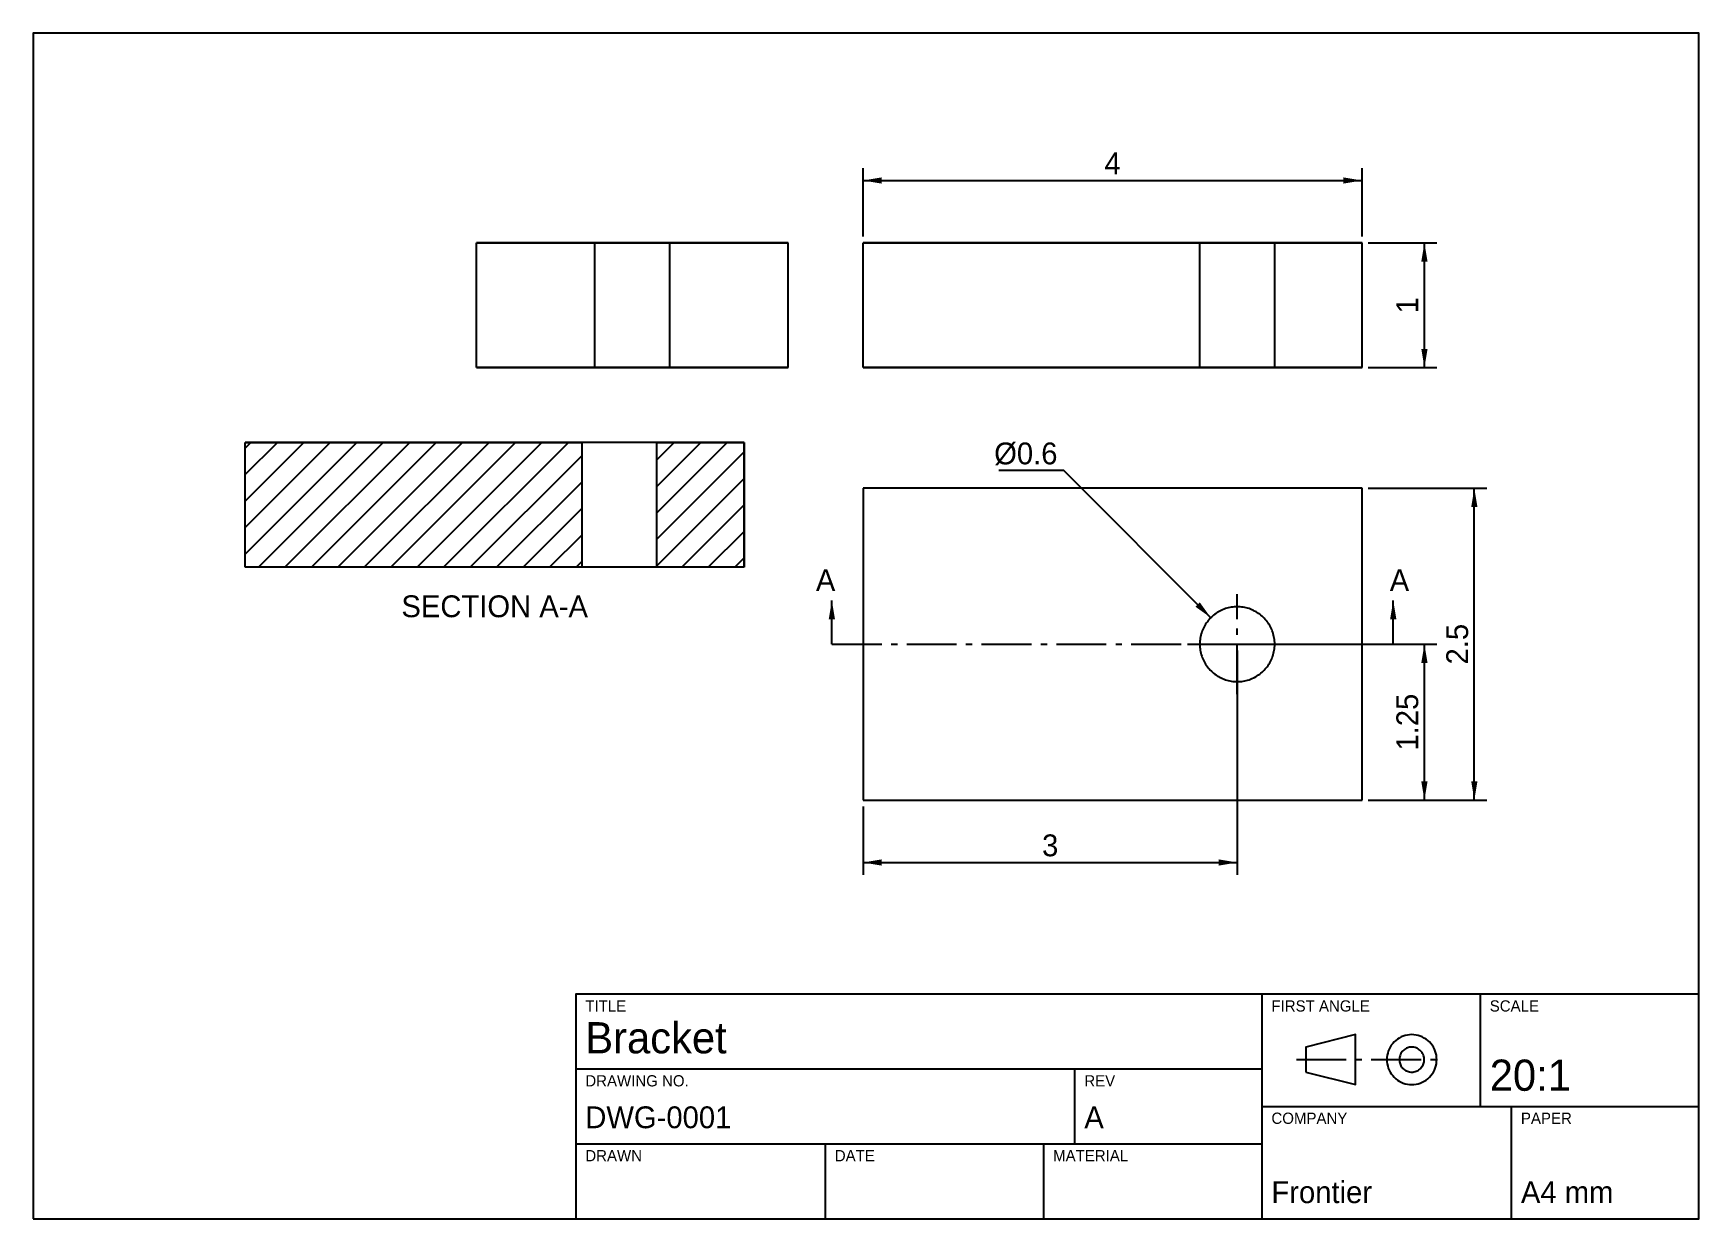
# Model space of a CAD drawing. Extents: x 20 to 287, y 10 to 200.
import ezdxf
from ezdxf.enums import TextEntityAlignment as Align

# ---------------------------------------------------------------- set-up
doc = ezdxf.new("R2010")
doc.units = 0
doc.linetypes.add('CENTER', pattern=[12, 8, -1.5, 1, -1.5])
doc.linetypes.add('HIDDEN', pattern=[4.5, 3, -1.5])
for name, color, linetype in [('BORDER', 7, 'CONTINUOUS'), ('CENTRE', 1, 'CENTER'), ('CUTTING', 1, 'CENTER'), ('DIMENSION', 3, 'CONTINUOUS'), ('HATCH', 8, 'CONTINUOUS'), ('HIDDEN', 5, 'HIDDEN'), ('SECTION', 7, 'CONTINUOUS'), ('TITLE', 7, 'CONTINUOUS'), ('VISIBLE', 7, 'CONTINUOUS')]:
    doc.layers.add(name, color=color, linetype=linetype)
doc.styles.get("Standard").update_dxf_attribs({"font": 'txt', "width": 0.6})

msp = doc.modelspace()

# ---------------------------------------------------------------- linework, layer by layer
at = {"layer": 'BORDER'}
msp.add_lwpolyline([(20, 10), (287, 10), (287, 200), (20, 200), (20, 10)], dxfattribs=at)
at = {"layer": 'CENTRE'}
for p, q in [((213.03, 94.09), (213.03, 110.09)), ((205.03, 102.09), (221.03, 102.09)), ((222.5, 35.5), (246.5, 35.5))]:
    msp.add_line(p, q, dxfattribs=at)
at = {"layer": 'CUTTING'}
for p, q in [((148.03, 102.09), (148.03, 109.09)), ((238.03, 102.09), (238.03, 109.09)), ((148.03, 102.09), (238.03, 102.09))]:
    msp.add_line(p, q, dxfattribs=at)
for points in [[(148.03, 109.09), (147.53, 106.09), (148.53, 106.09)], [(238.03, 109.09), (237.53, 106.09), (238.53, 106.09)]]:
    msp.add_solid(points, dxfattribs=at)
at = {"layer": 'DIMENSION'}
for p, q in [((153.03, 167.41), (153.03, 178.41)), ((153.03, 176.41), (233.03, 176.41)), ((233.03, 167.41), (233.03, 178.41)), ((234.03, 166.41), (245.03, 166.41)), ((243.03, 146.41), (243.03, 166.41)), ((234.03, 146.41), (245.03, 146.41)), ((234.03, 127.09), (253.03, 127.09)), ((251.03, 77.09), (251.03, 127.09)), ((214.03, 102.09), (245.03, 102.09)), ((243.03, 77.09), (243.03, 102.09)), ((213.03, 101.09), (213.03, 65.09)), ((153.03, 76.09), (153.03, 65.09)), ((234.03, 77.09), (245.03, 77.09)), ((234.03, 77.09), (253.03, 77.09)), ((153.03, 67.09), (213.03, 67.09))]:
    msp.add_line(p, q, dxfattribs=at)
msp.add_lwpolyline([(208.78, 106.33), (185.2, 129.91), (174.8, 129.91)], dxfattribs=at)
for points in [[(153.03, 176.41), (156.03, 175.91), (156.03, 176.91)], [(233.03, 176.41), (230.03, 176.91), (230.03, 175.91)], [(243.03, 166.41), (242.53, 163.41), (243.53, 163.41)], [(243.03, 146.41), (243.53, 149.41), (242.53, 149.41)], [(251.03, 127.09), (250.53, 124.09), (251.53, 124.09)], [(208.78, 106.33), (207.01, 108.8), (206.31, 108.1)], [(243.03, 102.09), (242.53, 99.09), (243.53, 99.09)], [(243.03, 77.09), (243.53, 80.09), (242.53, 80.09)], [(251.03, 77.09), (251.53, 80.09), (250.53, 80.09)], [(153.03, 67.09), (156.03, 66.59), (156.03, 67.59)], [(213.03, 67.09), (210.03, 67.59), (210.03, 66.59)]]:
    msp.add_solid(points, dxfattribs=at)
at = {"layer": 'HATCH'}
for p, q in [((53.98, 116.54), (71.85, 134.41)), ((53.98, 120.78), (67.61, 134.41)), ((53.98, 125.02), (63.37, 134.41)), ((53.98, 129.26), (59.13, 134.41)), ((53.98, 133.51), (54.88, 134.41)), ((56.1, 114.41), (76.1, 134.41)), ((60.34, 114.41), (80.34, 134.41)), ((64.58, 114.41), (84.58, 134.41)), ((68.82, 114.41), (88.82, 134.41)), ((73.07, 114.41), (93.07, 134.41)), ((77.31, 114.41), (97.31, 134.41)), ((81.55, 114.41), (101.55, 134.41)), ((85.79, 114.41), (105.79, 134.41)), ((119.97, 123.14), (131.25, 134.41)), ((119.97, 127.38), (127.01, 134.41)), ((119.97, 131.62), (122.77, 134.41)), ((90.04, 114.41), (107.97, 132.35)), ((119.97, 118.9), (133.97, 132.9)), ((119.97, 114.65), (133.97, 128.65)), ((94.28, 114.41), (107.97, 128.11)), ((98.52, 114.41), (107.97, 123.87)), ((123.98, 114.41), (133.97, 124.41)), ((128.22, 114.41), (133.97, 120.17)), ((102.77, 114.41), (107.97, 119.62)), ((107.01, 114.41), (107.97, 115.38)), ((132.46, 114.41), (133.97, 115.93))]:
    msp.add_line(p, q, dxfattribs=at)
at = {"layer": 'HIDDEN'}
for points in [[(110.03, 146.41), (110.03, 146.71), (110.03, 147.02), (110.03, 147.33), (110.03, 147.35), (110.03, 147.65), (110.03, 147.96), (110.03, 148.27), (110.03, 148.3), (110.03, 148.59), (110.03, 148.9), (110.03, 149.21), (110.03, 149.26), (110.03, 149.53), (110.03, 149.84), (110.03, 150.15), (110.03, 150.21), (110.03, 150.46), (110.03, 150.78), (110.03, 151.09), (110.03, 151.17), (110.03, 151.4), (110.03, 151.72), (110.03, 152.03), (110.03, 152.12), (110.03, 152.34), (110.03, 152.66), (110.03, 152.97), (110.03, 153.07), (110.03, 153.28), (110.03, 153.6), (110.03, 153.91), (110.03, 154.03), (110.03, 154.22), (110.03, 154.54), (110.03, 154.85), (110.03, 154.98), (110.03, 155.16), (110.03, 155.47), (110.03, 155.79), (110.03, 155.94), (110.03, 156.1), (110.03, 156.41), (110.03, 156.73), (110.03, 156.89), (110.03, 157.04), (110.03, 157.35), (110.03, 157.67), (110.03, 157.85), (110.03, 157.98), (110.03, 158.29), (110.03, 158.61), (110.03, 158.8), (110.03, 158.92), (110.03, 159.23), (110.03, 159.55), (110.03, 159.75), (110.03, 159.86), (110.03, 160.17), (110.03, 160.48), (110.03, 160.71), (110.03, 160.8), (110.03, 161.11), (110.03, 161.42), (110.03, 161.66), (110.03, 161.74), (110.03, 162.05), (110.03, 162.36), (110.03, 162.62), (110.03, 162.68), (110.03, 162.99), (110.03, 163.3), (110.03, 163.57), (110.03, 163.62), (110.03, 163.93), (110.03, 164.24), (110.03, 164.53), (110.03, 164.56), (110.03, 164.87), (110.03, 165.18), (110.03, 165.48), (110.03, 165.49), (110.03, 165.81), (110.03, 166.12), (110.03, 166.41)], [(122.03, 146.41), (122.03, 146.71), (122.03, 147.02), (122.03, 147.33), (122.03, 147.35), (122.03, 147.65), (122.03, 147.96), (122.03, 148.27), (122.03, 148.3), (122.03, 148.59), (122.03, 148.9), (122.03, 149.21), (122.03, 149.26), (122.03, 149.53), (122.03, 149.84), (122.03, 150.15), (122.03, 150.21), (122.03, 150.46), (122.03, 150.78), (122.03, 151.09), (122.03, 151.17), (122.03, 151.4), (122.03, 151.72), (122.03, 152.03), (122.03, 152.12), (122.03, 152.34), (122.03, 152.66), (122.03, 152.97), (122.03, 153.07), (122.03, 153.28), (122.03, 153.6), (122.03, 153.91), (122.03, 154.03), (122.03, 154.22), (122.03, 154.54), (122.03, 154.85), (122.03, 154.98), (122.03, 155.16), (122.03, 155.47), (122.03, 155.79), (122.03, 155.94), (122.03, 156.1), (122.03, 156.41), (122.03, 156.73), (122.03, 156.89), (122.03, 157.04), (122.03, 157.35), (122.03, 157.67), (122.03, 157.85), (122.03, 157.98), (122.03, 158.29), (122.03, 158.61), (122.03, 158.8), (122.03, 158.92), (122.03, 159.23), (122.03, 159.55), (122.03, 159.75), (122.03, 159.86), (122.03, 160.17), (122.03, 160.48), (122.03, 160.71), (122.03, 160.8), (122.03, 161.11), (122.03, 161.42), (122.03, 161.66), (122.03, 161.74), (122.03, 162.05), (122.03, 162.36), (122.03, 162.62), (122.03, 162.68), (122.03, 162.99), (122.03, 163.3), (122.03, 163.57), (122.03, 163.62), (122.03, 163.93), (122.03, 164.24), (122.03, 164.53), (122.03, 164.56), (122.03, 164.87), (122.03, 165.18), (122.03, 165.48), (122.03, 165.49), (122.03, 165.81), (122.03, 166.12), (122.03, 166.41)], [(207.03, 146.41), (207.03, 146.71), (207.03, 147.02), (207.03, 147.33), (207.03, 147.35), (207.03, 147.65), (207.03, 147.96), (207.03, 148.27), (207.03, 148.3), (207.03, 148.59), (207.03, 148.9), (207.03, 149.21), (207.03, 149.26), (207.03, 149.53), (207.03, 149.84), (207.03, 150.15), (207.03, 150.21), (207.03, 150.46), (207.03, 150.78), (207.03, 151.09), (207.03, 151.17), (207.03, 151.4), (207.03, 151.72), (207.03, 152.03), (207.03, 152.12), (207.03, 152.34), (207.03, 152.66), (207.03, 152.97), (207.03, 153.07), (207.03, 153.28), (207.03, 153.6), (207.03, 153.91), (207.03, 154.03), (207.03, 154.22), (207.03, 154.54), (207.03, 154.85), (207.03, 154.98), (207.03, 155.16), (207.03, 155.47), (207.03, 155.79), (207.03, 155.94), (207.03, 156.1), (207.03, 156.41), (207.03, 156.73), (207.03, 156.89), (207.03, 157.04), (207.03, 157.35), (207.03, 157.67), (207.03, 157.85), (207.03, 157.98), (207.03, 158.29), (207.03, 158.61), (207.03, 158.8), (207.03, 158.92), (207.03, 159.23), (207.03, 159.55), (207.03, 159.75), (207.03, 159.86), (207.03, 160.17), (207.03, 160.48), (207.03, 160.71), (207.03, 160.8), (207.03, 161.11), (207.03, 161.42), (207.03, 161.66), (207.03, 161.74), (207.03, 162.05), (207.03, 162.36), (207.03, 162.62), (207.03, 162.68), (207.03, 162.99), (207.03, 163.3), (207.03, 163.57), (207.03, 163.62), (207.03, 163.93), (207.03, 164.24), (207.03, 164.53), (207.03, 164.56), (207.03, 164.87), (207.03, 165.18), (207.03, 165.48), (207.03, 165.49), (207.03, 165.81), (207.03, 166.12), (207.03, 166.41)], [(219.03, 146.41), (219.03, 146.71), (219.03, 147.02), (219.03, 147.33), (219.03, 147.35), (219.03, 147.65), (219.03, 147.96), (219.03, 148.27), (219.03, 148.3), (219.03, 148.59), (219.03, 148.9), (219.03, 149.21), (219.03, 149.26), (219.03, 149.53), (219.03, 149.84), (219.03, 150.15), (219.03, 150.21), (219.03, 150.46), (219.03, 150.78), (219.03, 151.09), (219.03, 151.17), (219.03, 151.4), (219.03, 151.72), (219.03, 152.03), (219.03, 152.12), (219.03, 152.34), (219.03, 152.66), (219.03, 152.97), (219.03, 153.07), (219.03, 153.28), (219.03, 153.6), (219.03, 153.91), (219.03, 154.03), (219.03, 154.22), (219.03, 154.54), (219.03, 154.85), (219.03, 154.98), (219.03, 155.16), (219.03, 155.47), (219.03, 155.79), (219.03, 155.94), (219.03, 156.1), (219.03, 156.41), (219.03, 156.73), (219.03, 156.89), (219.03, 157.04), (219.03, 157.35), (219.03, 157.67), (219.03, 157.85), (219.03, 157.98), (219.03, 158.29), (219.03, 158.61), (219.03, 158.8), (219.03, 158.92), (219.03, 159.23), (219.03, 159.55), (219.03, 159.75), (219.03, 159.86), (219.03, 160.17), (219.03, 160.48), (219.03, 160.71), (219.03, 160.8), (219.03, 161.11), (219.03, 161.42), (219.03, 161.66), (219.03, 161.74), (219.03, 162.05), (219.03, 162.36), (219.03, 162.62), (219.03, 162.68), (219.03, 162.99), (219.03, 163.3), (219.03, 163.57), (219.03, 163.62), (219.03, 163.93), (219.03, 164.24), (219.03, 164.53), (219.03, 164.56), (219.03, 164.87), (219.03, 165.18), (219.03, 165.48), (219.03, 165.49), (219.03, 165.81), (219.03, 166.12), (219.03, 166.41)]]:
    msp.add_lwpolyline(points, dxfattribs=at)
at = {"layer": 'SECTION'}
for p, q in [((53.98, 134.41), (107.97, 134.41)), ((53.98, 114.41), (53.98, 134.41)), ((107.97, 114.41), (107.97, 134.41)), ((119.97, 134.41), (133.97, 134.41)), ((119.97, 114.41), (119.97, 134.41)), ((133.97, 134.41), (133.97, 114.41)), ((107.97, 114.41), (53.98, 114.41)), ((133.97, 114.41), (119.97, 114.41))]:
    msp.add_line(p, q, dxfattribs=at)
at = {"layer": 'TITLE'}
for p, q in [((217, 10), (217, 46)), ((252, 28), (252, 46)), ((107, 34), (217, 34)), ((187, 22), (187, 34)), ((217, 28), (287, 28)), ((257, 10), (257, 28)), ((107, 22), (217, 22)), ((147, 10), (147, 22)), ((182, 10), (182, 22))]:
    msp.add_line(p, q, dxfattribs=at)
for points in [[(107, 10), (287, 10), (287, 46), (107, 46), (107, 10)], [(224, 33.5), (232, 31.5), (232, 39.5), (224, 37.5), (224, 33.5)], [(245, 35.5), (244.98, 35.85), (244.94, 36.19), (244.86, 36.54), (244.76, 36.87), (244.63, 37.19), (244.46, 37.5), (244.28, 37.79), (244.06, 38.07), (243.83, 38.33), (243.57, 38.56), (243.29, 38.78), (243, 38.96), (242.69, 39.13), (242.37, 39.26), (242.04, 39.36), (241.69, 39.44), (241.35, 39.48), (241, 39.5), (240.65, 39.48), (240.31, 39.44), (239.96, 39.36), (239.63, 39.26), (239.31, 39.13), (239, 38.96), (238.71, 38.78), (238.43, 38.56), (238.17, 38.33), (237.94, 38.07), (237.72, 37.79), (237.54, 37.5), (237.37, 37.19), (237.24, 36.87), (237.14, 36.54), (237.06, 36.19), (237.02, 35.85), (237, 35.5), (237.02, 35.15), (237.06, 34.81), (237.14, 34.46), (237.24, 34.13), (237.37, 33.81), (237.54, 33.5), (237.72, 33.21), (237.94, 32.93), (238.17, 32.67), (238.43, 32.44), (238.71, 32.22), (239, 32.04), (239.31, 31.87), (239.63, 31.74), (239.96, 31.64), (240.31, 31.56), (240.65, 31.52), (241, 31.5), (241.35, 31.52), (241.69, 31.56), (242.04, 31.64), (242.37, 31.74), (242.69, 31.87), (243, 32.04), (243.29, 32.22), (243.57, 32.44), (243.83, 32.67), (244.06, 32.93), (244.28, 33.21), (244.46, 33.5), (244.63, 33.81), (244.76, 34.13), (244.86, 34.46), (244.94, 34.81), (244.98, 35.15), (245, 35.5)], [(243, 35.5), (242.99, 35.67), (242.97, 35.85), (242.93, 36.02), (242.88, 36.18), (242.81, 36.35), (242.73, 36.5), (242.64, 36.65), (242.53, 36.79), (242.41, 36.91), (242.29, 37.03), (242.15, 37.14), (242, 37.23), (241.85, 37.31), (241.68, 37.38), (241.52, 37.43), (241.35, 37.47), (241.17, 37.49), (241, 37.5), (240.83, 37.49), (240.65, 37.47), (240.48, 37.43), (240.32, 37.38), (240.15, 37.31), (240, 37.23), (239.85, 37.14), (239.71, 37.03), (239.59, 36.91), (239.47, 36.79), (239.36, 36.65), (239.27, 36.5), (239.19, 36.35), (239.12, 36.18), (239.07, 36.02), (239.03, 35.85), (239.01, 35.67), (239, 35.5), (239.01, 35.33), (239.03, 35.15), (239.07, 34.98), (239.12, 34.82), (239.19, 34.65), (239.27, 34.5), (239.36, 34.35), (239.47, 34.21), (239.59, 34.09), (239.71, 33.97), (239.85, 33.86), (240, 33.77), (240.15, 33.69), (240.32, 33.62), (240.48, 33.57), (240.65, 33.53), (240.83, 33.51), (241, 33.5), (241.17, 33.51), (241.35, 33.53), (241.52, 33.57), (241.68, 33.62), (241.85, 33.69), (242, 33.77), (242.15, 33.86), (242.29, 33.97), (242.41, 34.09), (242.53, 34.21), (242.64, 34.35), (242.73, 34.5), (242.81, 34.65), (242.88, 34.82), (242.93, 34.98), (242.97, 35.15), (242.99, 35.33), (243, 35.5)]]:
    msp.add_lwpolyline(points, dxfattribs=at)
at = {"layer": 'VISIBLE'}
for p, q in [((141.03, 166.41), (91.03, 166.41)), ((91.03, 166.41), (141.03, 166.41)), ((91.03, 146.41), (91.03, 166.41)), ((91.03, 146.41), (91.03, 166.41)), ((141.03, 146.41), (141.03, 166.41)), ((141.03, 146.41), (141.03, 166.41)), ((233.03, 166.41), (153.03, 166.41)), ((153.03, 166.41), (233.03, 166.41)), ((153.03, 146.41), (153.03, 166.41)), ((153.03, 146.41), (153.03, 166.41)), ((233.03, 146.41), (233.03, 166.41)), ((233.03, 146.41), (233.03, 166.41)), ((141.03, 146.41), (91.03, 146.41)), ((91.03, 146.41), (141.03, 146.41)), ((233.03, 146.41), (153.03, 146.41)), ((153.03, 146.41), (233.03, 146.41)), ((133.97, 134.41), (53.98, 134.41)), ((53.98, 114.41), (53.98, 134.41)), ((133.97, 114.41), (133.97, 134.41)), ((233.03, 127.09), (153.03, 127.09)), ((153.03, 127.09), (153.03, 77.09)), ((153.03, 127.09), (153.03, 77.09)), ((233.03, 127.09), (153.03, 127.09)), ((233.03, 77.09), (233.03, 127.09)), ((233.03, 77.09), (233.03, 127.09)), ((133.97, 114.41), (53.98, 114.41)), ((153.03, 77.09), (233.03, 77.09)), ((153.03, 77.09), (233.03, 77.09))]:
    msp.add_line(p, q, dxfattribs=at)
for points in [[(116.03, 166.41), (116.27, 166.41), (116.51, 166.41), (116.75, 166.41), (116.99, 166.41), (117.23, 166.41), (117.46, 166.41), (117.52, 166.41), (117.69, 166.41), (117.93, 166.41), (118.15, 166.41), (118.38, 166.41), (118.6, 166.41), (118.81, 166.41), (118.92, 166.41), (119.03, 166.41), (119.23, 166.41), (119.43, 166.41), (119.63, 166.41), (119.82, 166.41), (120, 166.41), (120.13, 166.41), (120.18, 166.41), (120.35, 166.41), (120.52, 166.41), (120.67, 166.41), (120.82, 166.41), (120.96, 166.41), (121.09, 166.41), (121.1, 166.41), (121.22, 166.41), (121.34, 166.41), (121.45, 166.41), (121.54, 166.41), (121.64, 166.41), (121.72, 166.41), (121.73, 166.41), (121.79, 166.41), (121.85, 166.41), (121.9, 166.41), (121.95, 166.41), (121.98, 166.41), (122.01, 166.41), (122.01, 166.41), (122.02, 166.41), (122.03, 166.41), (122.02, 166.41), (122.01, 166.41), (121.98, 166.41), (121.95, 166.41), (121.92, 166.41), (121.9, 166.41), (121.85, 166.41), (121.79, 166.41), (121.72, 166.41), (121.64, 166.41), (121.54, 166.41), (121.45, 166.41), (121.45, 166.41), (121.34, 166.41), (121.22, 166.41), (121.1, 166.41), (120.96, 166.41), (120.82, 166.41), (120.67, 166.41), (120.65, 166.41), (120.52, 166.41), (120.35, 166.41), (120.18, 166.41), (120, 166.41), (119.82, 166.41), (119.63, 166.41), (119.55, 166.41), (119.43, 166.41), (119.23, 166.41), (119.03, 166.41), (118.81, 166.41), (118.6, 166.41), (118.38, 166.41), (118.23, 166.41), (118.15, 166.41), (117.93, 166.41), (117.69, 166.41), (117.46, 166.41), (117.23, 166.41), (116.99, 166.41), (116.78, 166.41), (116.75, 166.41), (116.51, 166.41), (116.27, 166.41), (116.03, 166.41), (115.78, 166.41), (115.54, 166.41), (115.3, 166.41), (115.27, 166.41), (115.06, 166.41), (114.82, 166.41), (114.59, 166.41), (114.36, 166.41), (114.12, 166.41), (113.9, 166.41), (113.82, 166.41), (113.67, 166.41), (113.45, 166.41), (113.24, 166.41), (113.03, 166.41), (112.82, 166.41), (112.62, 166.41), (112.5, 166.41), (112.42, 166.41), (112.23, 166.41), (112.05, 166.41), (111.87, 166.41), (111.7, 166.41), (111.53, 166.41), (111.4, 166.41), (111.38, 166.41), (111.23, 166.41), (111.09, 166.41), (110.95, 166.41), (110.83, 166.41), (110.71, 166.41), (110.6, 166.41), (110.6, 166.41), (110.51, 166.41), (110.41, 166.41), (110.33, 166.41), (110.26, 166.41), (110.2, 166.41), (110.15, 166.41), (110.13, 166.41), (110.1, 166.41), (110.07, 166.41), (110.04, 166.41), (110.03, 166.41), (110.03, 166.41), (110.03, 166.41), (110.04, 166.41), (110.04, 166.41), (110.07, 166.41), (110.1, 166.41), (110.15, 166.41), (110.2, 166.41), (110.26, 166.41), (110.32, 166.41), (110.33, 166.41), (110.41, 166.41), (110.51, 166.41), (110.6, 166.41), (110.71, 166.41), (110.83, 166.41), (110.95, 166.41), (110.96, 166.41), (111.09, 166.41), (111.23, 166.41), (111.38, 166.41), (111.53, 166.41), (111.7, 166.41), (111.87, 166.41), (111.92, 166.41), (112.05, 166.41), (112.23, 166.41), (112.42, 166.41), (112.62, 166.41), (112.82, 166.41), (113.03, 166.41), (113.13, 166.41), (113.24, 166.41), (113.45, 166.41), (113.67, 166.41), (113.9, 166.41), (114.12, 166.41), (114.36, 166.41), (114.53, 166.41), (114.59, 166.41), (114.82, 166.41), (115.06, 166.41), (115.3, 166.41), (115.54, 166.41), (115.78, 166.41), (116.03, 166.41)], [(219.03, 166.41), (219.02, 166.41), (219.01, 166.41), (218.98, 166.41), (218.95, 166.41), (218.9, 166.41), (218.85, 166.41), (218.84, 166.41), (218.79, 166.41), (218.72, 166.41), (218.64, 166.41), (218.54, 166.41), (218.45, 166.41), (218.34, 166.41), (218.28, 166.41), (218.22, 166.41), (218.1, 166.41), (217.96, 166.41), (217.82, 166.41), (217.67, 166.41), (217.52, 166.41), (217.4, 166.41), (217.35, 166.41), (217.18, 166.41), (217, 166.41), (216.82, 166.41), (216.63, 166.41), (216.43, 166.41), (216.24, 166.41), (216.23, 166.41), (216.03, 166.41), (215.81, 166.41), (215.6, 166.41), (215.38, 166.41), (215.15, 166.41), (214.93, 166.41), (214.88, 166.41), (214.69, 166.41), (214.46, 166.41), (214.23, 166.41), (213.99, 166.41), (213.75, 166.41), (213.51, 166.41), (213.4, 166.41), (213.27, 166.41), (213.03, 166.41), (212.78, 166.41), (212.54, 166.41), (212.3, 166.41), (212.06, 166.41), (211.9, 166.41), (211.82, 166.41), (211.59, 166.41), (211.36, 166.41), (211.12, 166.41), (210.9, 166.41), (210.67, 166.41), (210.47, 166.41), (210.45, 166.41), (210.24, 166.41), (210.03, 166.41), (209.82, 166.41), (209.62, 166.41), (209.42, 166.41), (209.23, 166.41), (209.2, 166.41), (209.05, 166.41), (208.87, 166.41), (208.7, 166.41), (208.53, 166.41), (208.38, 166.41), (208.23, 166.41), (208.17, 166.41), (208.09, 166.41), (207.95, 166.41), (207.83, 166.41), (207.71, 166.41), (207.6, 166.41), (207.51, 166.41), (207.45, 166.41), (207.41, 166.41), (207.33, 166.41), (207.26, 166.41), (207.2, 166.41), (207.15, 166.41), (207.1, 166.41), (207.07, 166.41), (207.07, 166.41), (207.04, 166.41), (207.03, 166.41), (207.03, 166.41), (207.03, 166.41), (207.04, 166.41), (207.07, 166.41), (207.07, 166.41), (207.1, 166.41), (207.15, 166.41), (207.2, 166.41), (207.26, 166.41), (207.33, 166.41), (207.41, 166.41), (207.45, 166.41), (207.51, 166.41), (207.6, 166.41), (207.71, 166.41), (207.83, 166.41), (207.95, 166.41), (208.09, 166.41), (208.17, 166.41), (208.23, 166.41), (208.38, 166.41), (208.53, 166.41), (208.7, 166.41), (208.87, 166.41), (209.05, 166.41), (209.2, 166.41), (209.23, 166.41), (209.42, 166.41), (209.62, 166.41), (209.82, 166.41), (210.03, 166.41), (210.24, 166.41), (210.45, 166.41), (210.47, 166.41), (210.67, 166.41), (210.9, 166.41), (211.12, 166.41), (211.36, 166.41), (211.59, 166.41), (211.82, 166.41), (211.9, 166.41), (212.06, 166.41), (212.3, 166.41), (212.54, 166.41), (212.78, 166.41), (213.03, 166.41), (213.27, 166.41), (213.4, 166.41), (213.51, 166.41), (213.75, 166.41), (213.99, 166.41), (214.23, 166.41), (214.46, 166.41), (214.69, 166.41), (214.88, 166.41), (214.93, 166.41), (215.15, 166.41), (215.38, 166.41), (215.6, 166.41), (215.81, 166.41), (216.03, 166.41), (216.23, 166.41), (216.24, 166.41), (216.43, 166.41), (216.63, 166.41), (216.82, 166.41), (217, 166.41), (217.18, 166.41), (217.35, 166.41), (217.4, 166.41), (217.52, 166.41), (217.67, 166.41), (217.82, 166.41), (217.96, 166.41), (218.1, 166.41), (218.22, 166.41), (218.28, 166.41), (218.34, 166.41), (218.45, 166.41), (218.54, 166.41), (218.64, 166.41), (218.72, 166.41), (218.79, 166.41), (218.84, 166.41), (218.85, 166.41), (218.9, 166.41), (218.95, 166.41), (218.98, 166.41), (219.01, 166.41), (219.02, 166.41), (219.03, 166.41)], [(116.03, 146.41), (116.27, 146.41), (116.51, 146.41), (116.75, 146.41), (116.99, 146.41), (117.23, 146.41), (117.46, 146.41), (117.52, 146.41), (117.69, 146.41), (117.93, 146.41), (118.15, 146.41), (118.38, 146.41), (118.6, 146.41), (118.81, 146.41), (118.92, 146.41), (119.03, 146.41), (119.23, 146.41), (119.43, 146.41), (119.63, 146.41), (119.82, 146.41), (120, 146.41), (120.13, 146.41), (120.18, 146.41), (120.35, 146.41), (120.52, 146.41), (120.67, 146.41), (120.82, 146.41), (120.96, 146.41), (121.09, 146.41), (121.1, 146.41), (121.22, 146.41), (121.34, 146.41), (121.45, 146.41), (121.54, 146.41), (121.64, 146.41), (121.72, 146.41), (121.73, 146.41), (121.79, 146.41), (121.85, 146.41), (121.9, 146.41), (121.95, 146.41), (121.98, 146.41), (122.01, 146.41), (122.01, 146.41), (122.02, 146.41), (122.03, 146.41), (122.02, 146.41), (122.01, 146.41), (121.98, 146.41), (121.95, 146.41), (121.92, 146.41), (121.9, 146.41), (121.85, 146.41), (121.79, 146.41), (121.72, 146.41), (121.64, 146.41), (121.54, 146.41), (121.45, 146.41), (121.45, 146.41), (121.34, 146.41), (121.22, 146.41), (121.1, 146.41), (120.96, 146.41), (120.82, 146.41), (120.67, 146.41), (120.65, 146.41), (120.52, 146.41), (120.35, 146.41), (120.18, 146.41), (120, 146.41), (119.82, 146.41), (119.63, 146.41), (119.55, 146.41), (119.43, 146.41), (119.23, 146.41), (119.03, 146.41), (118.81, 146.41), (118.6, 146.41), (118.38, 146.41), (118.23, 146.41), (118.15, 146.41), (117.93, 146.41), (117.69, 146.41), (117.46, 146.41), (117.23, 146.41), (116.99, 146.41), (116.78, 146.41), (116.75, 146.41), (116.51, 146.41), (116.27, 146.41), (116.03, 146.41), (115.78, 146.41), (115.54, 146.41), (115.3, 146.41), (115.27, 146.41), (115.06, 146.41), (114.82, 146.41), (114.59, 146.41), (114.36, 146.41), (114.12, 146.41), (113.9, 146.41), (113.82, 146.41), (113.67, 146.41), (113.45, 146.41), (113.24, 146.41), (113.03, 146.41), (112.82, 146.41), (112.62, 146.41), (112.5, 146.41), (112.42, 146.41), (112.23, 146.41), (112.05, 146.41), (111.87, 146.41), (111.7, 146.41), (111.53, 146.41), (111.4, 146.41), (111.38, 146.41), (111.23, 146.41), (111.09, 146.41), (110.95, 146.41), (110.83, 146.41), (110.71, 146.41), (110.6, 146.41), (110.6, 146.41), (110.51, 146.41), (110.41, 146.41), (110.33, 146.41), (110.26, 146.41), (110.2, 146.41), (110.15, 146.41), (110.13, 146.41), (110.1, 146.41), (110.07, 146.41), (110.04, 146.41), (110.03, 146.41), (110.03, 146.41), (110.03, 146.41), (110.04, 146.41), (110.04, 146.41), (110.07, 146.41), (110.1, 146.41), (110.15, 146.41), (110.2, 146.41), (110.26, 146.41), (110.32, 146.41), (110.33, 146.41), (110.41, 146.41), (110.51, 146.41), (110.6, 146.41), (110.71, 146.41), (110.83, 146.41), (110.95, 146.41), (110.96, 146.41), (111.09, 146.41), (111.23, 146.41), (111.38, 146.41), (111.53, 146.41), (111.7, 146.41), (111.87, 146.41), (111.92, 146.41), (112.05, 146.41), (112.23, 146.41), (112.42, 146.41), (112.62, 146.41), (112.82, 146.41), (113.03, 146.41), (113.13, 146.41), (113.24, 146.41), (113.45, 146.41), (113.67, 146.41), (113.9, 146.41), (114.12, 146.41), (114.36, 146.41), (114.53, 146.41), (114.59, 146.41), (114.82, 146.41), (115.06, 146.41), (115.3, 146.41), (115.54, 146.41), (115.78, 146.41), (116.03, 146.41)], [(219.03, 146.41), (219.02, 146.41), (219.01, 146.41), (218.98, 146.41), (218.95, 146.41), (218.9, 146.41), (218.85, 146.41), (218.84, 146.41), (218.79, 146.41), (218.72, 146.41), (218.64, 146.41), (218.54, 146.41), (218.45, 146.41), (218.34, 146.41), (218.28, 146.41), (218.22, 146.41), (218.1, 146.41), (217.96, 146.41), (217.82, 146.41), (217.67, 146.41), (217.52, 146.41), (217.4, 146.41), (217.35, 146.41), (217.18, 146.41), (217, 146.41), (216.82, 146.41), (216.63, 146.41), (216.43, 146.41), (216.24, 146.41), (216.23, 146.41), (216.03, 146.41), (215.81, 146.41), (215.6, 146.41), (215.38, 146.41), (215.15, 146.41), (214.93, 146.41), (214.88, 146.41), (214.69, 146.41), (214.46, 146.41), (214.23, 146.41), (213.99, 146.41), (213.75, 146.41), (213.51, 146.41), (213.4, 146.41), (213.27, 146.41), (213.03, 146.41), (212.78, 146.41), (212.54, 146.41), (212.3, 146.41), (212.06, 146.41), (211.9, 146.41), (211.82, 146.41), (211.59, 146.41), (211.36, 146.41), (211.12, 146.41), (210.9, 146.41), (210.67, 146.41), (210.47, 146.41), (210.45, 146.41), (210.24, 146.41), (210.03, 146.41), (209.82, 146.41), (209.62, 146.41), (209.42, 146.41), (209.23, 146.41), (209.2, 146.41), (209.05, 146.41), (208.87, 146.41), (208.7, 146.41), (208.53, 146.41), (208.38, 146.41), (208.23, 146.41), (208.17, 146.41), (208.09, 146.41), (207.95, 146.41), (207.83, 146.41), (207.71, 146.41), (207.6, 146.41), (207.51, 146.41), (207.45, 146.41), (207.41, 146.41), (207.33, 146.41), (207.26, 146.41), (207.2, 146.41), (207.15, 146.41), (207.1, 146.41), (207.07, 146.41), (207.07, 146.41), (207.04, 146.41), (207.03, 146.41), (207.03, 146.41), (207.03, 146.41), (207.04, 146.41), (207.07, 146.41), (207.07, 146.41), (207.1, 146.41), (207.15, 146.41), (207.2, 146.41), (207.26, 146.41), (207.33, 146.41), (207.41, 146.41), (207.45, 146.41), (207.51, 146.41), (207.6, 146.41), (207.71, 146.41), (207.83, 146.41), (207.95, 146.41), (208.09, 146.41), (208.17, 146.41), (208.23, 146.41), (208.38, 146.41), (208.53, 146.41), (208.7, 146.41), (208.87, 146.41), (209.05, 146.41), (209.2, 146.41), (209.23, 146.41), (209.42, 146.41), (209.62, 146.41), (209.82, 146.41), (210.03, 146.41), (210.24, 146.41), (210.45, 146.41), (210.47, 146.41), (210.67, 146.41), (210.9, 146.41), (211.12, 146.41), (211.36, 146.41), (211.59, 146.41), (211.82, 146.41), (211.9, 146.41), (212.06, 146.41), (212.3, 146.41), (212.54, 146.41), (212.78, 146.41), (213.03, 146.41), (213.27, 146.41), (213.4, 146.41), (213.51, 146.41), (213.75, 146.41), (213.99, 146.41), (214.23, 146.41), (214.46, 146.41), (214.69, 146.41), (214.88, 146.41), (214.93, 146.41), (215.15, 146.41), (215.38, 146.41), (215.6, 146.41), (215.81, 146.41), (216.03, 146.41), (216.23, 146.41), (216.24, 146.41), (216.43, 146.41), (216.63, 146.41), (216.82, 146.41), (217, 146.41), (217.18, 146.41), (217.35, 146.41), (217.4, 146.41), (217.52, 146.41), (217.67, 146.41), (217.82, 146.41), (217.96, 146.41), (218.1, 146.41), (218.22, 146.41), (218.28, 146.41), (218.34, 146.41), (218.45, 146.41), (218.54, 146.41), (218.64, 146.41), (218.72, 146.41), (218.79, 146.41), (218.84, 146.41), (218.85, 146.41), (218.9, 146.41), (218.95, 146.41), (218.98, 146.41), (219.01, 146.41), (219.02, 146.41), (219.03, 146.41)], [(119.97, 134.41), (119.97, 134.41), (119.96, 134.41), (119.94, 134.41), (119.91, 134.41), (119.88, 134.41), (119.83, 134.41), (119.82, 134.41), (119.78, 134.41), (119.73, 134.41), (119.66, 134.41), (119.59, 134.41), (119.51, 134.41), (119.42, 134.41), (119.38, 134.41), (119.33, 134.41), (119.22, 134.41), (119.12, 134.41), (119, 134.41), (118.88, 134.41), (118.75, 134.41), (118.67, 134.41), (118.62, 134.41), (118.48, 134.41), (118.33, 134.41), (118.18, 134.41), (118.02, 134.41), (117.86, 134.41), (117.72, 134.41), (117.69, 134.41), (117.52, 134.41), (117.34, 134.41), (117.16, 134.41), (116.97, 134.41), (116.79, 134.41), (116.59, 134.41), (116.58, 134.41), (116.4, 134.41), (116.2, 134.41), (115.99, 134.41), (115.79, 134.41), (115.58, 134.41), (115.37, 134.41), (115.31, 134.41), (115.16, 134.41), (114.95, 134.41), (114.73, 134.41), (114.52, 134.41), (114.3, 134.41), (114.08, 134.41), (113.97, 134.41), (113.87, 134.41), (113.65, 134.41), (113.43, 134.41), (113.22, 134.41), (113, 134.41), (112.79, 134.41), (112.64, 134.41), (112.58, 134.41), (112.37, 134.41), (112.16, 134.41), (111.96, 134.41), (111.75, 134.41), (111.55, 134.41), (111.37, 134.41), (111.36, 134.41), (111.16, 134.41), (110.97, 134.41), (110.79, 134.41), (110.61, 134.41), (110.43, 134.41), (110.26, 134.41), (110.23, 134.41), (110.09, 134.41), (109.93, 134.41), (109.77, 134.41), (109.62, 134.41), (109.47, 134.41), (109.33, 134.41), (109.28, 134.41), (109.2, 134.41), (109.07, 134.41), (108.95, 134.41), (108.83, 134.41), (108.73, 134.41), (108.62, 134.41), (108.57, 134.41), (108.53, 134.41), (108.44, 134.41), (108.36, 134.41), (108.29, 134.41), (108.22, 134.41), (108.17, 134.41), (108.13, 134.41), (108.12, 134.41), (108.07, 134.41), (108.04, 134.41), (108.01, 134.41), (107.99, 134.41), (107.98, 134.41), (107.97, 134.41)], [(107.97, 114.41), (107.97, 114.71), (107.97, 115.02), (107.97, 115.23), (107.97, 115.33), (107.97, 115.65), (107.97, 115.96), (107.97, 116.06), (107.97, 116.27), (107.97, 116.59), (107.97, 116.9), (107.97, 117.21), (107.97, 117.53), (107.97, 117.73), (107.97, 117.84), (107.97, 118.15), (107.97, 118.46), (107.97, 118.57), (107.97, 118.78), (107.97, 119.09), (107.97, 119.4), (107.97, 119.72), (107.97, 120.03), (107.97, 120.24), (107.97, 120.34), (107.97, 120.66), (107.97, 120.97), (107.97, 121.07), (107.97, 121.28), (107.97, 121.6), (107.97, 121.91), (107.97, 122.22), (107.97, 122.54), (107.97, 122.74), (107.97, 122.85), (107.97, 123.16), (107.97, 123.47), (107.97, 123.58), (107.97, 123.79), (107.97, 124.1), (107.97, 124.41), (107.97, 124.73), (107.97, 125.04), (107.97, 125.25), (107.97, 125.35), (107.97, 125.67), (107.97, 125.98), (107.97, 126.08), (107.97, 126.29), (107.97, 126.61), (107.97, 126.92), (107.97, 127.23), (107.97, 127.55), (107.97, 127.75), (107.97, 127.86), (107.97, 128.17), (107.97, 128.48), (107.97, 128.59), (107.97, 128.8), (107.97, 129.11), (107.97, 129.42), (107.97, 129.74), (107.97, 130.05), (107.97, 130.26), (107.97, 130.36), (107.97, 130.68), (107.97, 130.99), (107.97, 131.09), (107.97, 131.3), (107.97, 131.62), (107.97, 131.93), (107.97, 132.24), (107.97, 132.56), (107.97, 132.76), (107.97, 132.87), (107.97, 133.18), (107.97, 133.49), (107.97, 133.6), (107.97, 133.81), (107.97, 134.12), (107.97, 134.41)], [(119.97, 114.41), (119.97, 114.71), (119.97, 115.02), (119.97, 115.23), (119.97, 115.33), (119.97, 115.65), (119.97, 115.96), (119.97, 116.06), (119.97, 116.27), (119.97, 116.59), (119.97, 116.9), (119.97, 117.21), (119.97, 117.53), (119.97, 117.73), (119.97, 117.84), (119.97, 118.15), (119.97, 118.46), (119.97, 118.57), (119.97, 118.78), (119.97, 119.09), (119.97, 119.4), (119.97, 119.72), (119.97, 120.03), (119.97, 120.24), (119.97, 120.34), (119.97, 120.66), (119.97, 120.97), (119.97, 121.07), (119.97, 121.28), (119.97, 121.6), (119.97, 121.91), (119.97, 122.22), (119.97, 122.54), (119.97, 122.74), (119.97, 122.85), (119.97, 123.16), (119.97, 123.47), (119.97, 123.58), (119.97, 123.79), (119.97, 124.1), (119.97, 124.41), (119.97, 124.73), (119.97, 125.04), (119.97, 125.25), (119.97, 125.35), (119.97, 125.67), (119.97, 125.98), (119.97, 126.08), (119.97, 126.29), (119.97, 126.61), (119.97, 126.92), (119.97, 127.23), (119.97, 127.55), (119.97, 127.75), (119.97, 127.86), (119.97, 128.17), (119.97, 128.48), (119.97, 128.59), (119.97, 128.8), (119.97, 129.11), (119.97, 129.42), (119.97, 129.74), (119.97, 130.05), (119.97, 130.26), (119.97, 130.36), (119.97, 130.68), (119.97, 130.99), (119.97, 131.09), (119.97, 131.3), (119.97, 131.62), (119.97, 131.93), (119.97, 132.24), (119.97, 132.56), (119.97, 132.76), (119.97, 132.87), (119.97, 133.18), (119.97, 133.49), (119.97, 133.6), (119.97, 133.81), (119.97, 134.12), (119.97, 134.41)], [(119.97, 114.41), (119.97, 114.41), (119.96, 114.41), (119.94, 114.41), (119.91, 114.41), (119.88, 114.41), (119.83, 114.41), (119.82, 114.41), (119.78, 114.41), (119.73, 114.41), (119.66, 114.41), (119.59, 114.41), (119.51, 114.41), (119.42, 114.41), (119.38, 114.41), (119.33, 114.41), (119.22, 114.41), (119.12, 114.41), (119, 114.41), (118.88, 114.41), (118.75, 114.41), (118.67, 114.41), (118.62, 114.41), (118.48, 114.41), (118.33, 114.41), (118.18, 114.41), (118.02, 114.41), (117.86, 114.41), (117.72, 114.41), (117.69, 114.41), (117.52, 114.41), (117.34, 114.41), (117.16, 114.41), (116.97, 114.41), (116.79, 114.41), (116.59, 114.41), (116.58, 114.41), (116.4, 114.41), (116.2, 114.41), (115.99, 114.41), (115.79, 114.41), (115.58, 114.41), (115.37, 114.41), (115.31, 114.41), (115.16, 114.41), (114.95, 114.41), (114.73, 114.41), (114.52, 114.41), (114.3, 114.41), (114.08, 114.41), (113.97, 114.41), (113.87, 114.41), (113.65, 114.41), (113.43, 114.41), (113.22, 114.41), (113, 114.41), (112.79, 114.41), (112.64, 114.41), (112.58, 114.41), (112.37, 114.41), (112.16, 114.41), (111.96, 114.41), (111.75, 114.41), (111.55, 114.41), (111.37, 114.41), (111.36, 114.41), (111.16, 114.41), (110.97, 114.41), (110.79, 114.41), (110.61, 114.41), (110.43, 114.41), (110.26, 114.41), (110.23, 114.41), (110.09, 114.41), (109.93, 114.41), (109.77, 114.41), (109.62, 114.41), (109.47, 114.41), (109.33, 114.41), (109.28, 114.41), (109.2, 114.41), (109.07, 114.41), (108.95, 114.41), (108.83, 114.41), (108.73, 114.41), (108.62, 114.41), (108.57, 114.41), (108.53, 114.41), (108.44, 114.41), (108.36, 114.41), (108.29, 114.41), (108.22, 114.41), (108.17, 114.41), (108.13, 114.41), (108.12, 114.41), (108.07, 114.41), (108.04, 114.41), (108.01, 114.41), (107.99, 114.41), (107.98, 114.41), (107.97, 114.41)], [(219.03, 102.09), (219.02, 102.33), (219.01, 102.57), (218.98, 102.81), (218.95, 103.05), (218.9, 103.29), (218.85, 103.52), (218.79, 103.76), (218.72, 103.99), (218.64, 104.21), (218.54, 104.44), (218.45, 104.66), (218.34, 104.87), (218.22, 105.09), (218.1, 105.29), (217.96, 105.49), (217.82, 105.69), (217.67, 105.88), (217.52, 106.06), (217.35, 106.24), (217.18, 106.41), (217, 106.58), (216.82, 106.73), (216.63, 106.88), (216.43, 107.02), (216.23, 107.16), (216.03, 107.28), (215.81, 107.4), (215.6, 107.51), (215.38, 107.61), (215.15, 107.7), (214.93, 107.78), (214.69, 107.85), (214.46, 107.91), (214.23, 107.96), (213.99, 108.01), (213.75, 108.04), (213.51, 108.07), (213.27, 108.08), (213.03, 108.09), (212.78, 108.08), (212.54, 108.07), (212.3, 108.04), (212.06, 108.01), (211.82, 107.96), (211.59, 107.91), (211.36, 107.85), (211.12, 107.78), (210.9, 107.7), (210.67, 107.61), (210.45, 107.51), (210.24, 107.4), (210.03, 107.28), (209.82, 107.16), (209.62, 107.02), (209.42, 106.88), (209.23, 106.73), (209.05, 106.58), (208.87, 106.41), (208.7, 106.24), (208.53, 106.06), (208.38, 105.88), (208.23, 105.69), (208.09, 105.49), (207.95, 105.29), (207.83, 105.09), (207.71, 104.87), (207.6, 104.66), (207.51, 104.44), (207.41, 104.21), (207.33, 103.99), (207.26, 103.76), (207.2, 103.52), (207.15, 103.29), (207.1, 103.05), (207.07, 102.81), (207.04, 102.57), (207.03, 102.33), (207.03, 102.09), (207.03, 101.84), (207.04, 101.6), (207.07, 101.36), (207.1, 101.12), (207.15, 100.89), (207.2, 100.65), (207.26, 100.42), (207.33, 100.19), (207.41, 99.96), (207.51, 99.73), (207.6, 99.51), (207.71, 99.3), (207.83, 99.09), (207.95, 98.88), (208.09, 98.68), (208.23, 98.48), (208.38, 98.29), (208.53, 98.11), (208.7, 97.93), (208.87, 97.76), (209.05, 97.59), (209.23, 97.44), (209.42, 97.29), (209.62, 97.15), (209.82, 97.01), (210.03, 96.89), (210.24, 96.77), (210.45, 96.67), (210.67, 96.57), (210.9, 96.48), (211.12, 96.39), (211.36, 96.32), (211.59, 96.26), (211.82, 96.21), (212.06, 96.16), (212.3, 96.13), (212.54, 96.11), (212.78, 96.09), (213.03, 96.09), (213.27, 96.09), (213.51, 96.11), (213.75, 96.13), (213.99, 96.16), (214.23, 96.21), (214.46, 96.26), (214.69, 96.32), (214.93, 96.39), (215.15, 96.48), (215.38, 96.57), (215.6, 96.67), (215.81, 96.77), (216.03, 96.89), (216.23, 97.01), (216.43, 97.15), (216.63, 97.29), (216.82, 97.44), (217, 97.59), (217.18, 97.76), (217.35, 97.93), (217.52, 98.11), (217.67, 98.29), (217.82, 98.48), (217.96, 98.68), (218.1, 98.88), (218.22, 99.09), (218.34, 99.3), (218.45, 99.51), (218.54, 99.73), (218.64, 99.96), (218.72, 100.19), (218.79, 100.42), (218.85, 100.65), (218.9, 100.89), (218.95, 101.12), (218.98, 101.36), (219.01, 101.6), (219.02, 101.84), (219.03, 102.09)], [(219.03, 102.09), (219.02, 102.33), (219.01, 102.57), (218.98, 102.81), (218.95, 103.05), (218.9, 103.29), (218.85, 103.52), (218.79, 103.76), (218.72, 103.99), (218.64, 104.21), (218.54, 104.44), (218.45, 104.66), (218.34, 104.87), (218.22, 105.09), (218.1, 105.29), (217.96, 105.49), (217.82, 105.69), (217.67, 105.88), (217.52, 106.06), (217.35, 106.24), (217.18, 106.41), (217, 106.58), (216.82, 106.73), (216.63, 106.88), (216.43, 107.02), (216.23, 107.16), (216.03, 107.28), (215.81, 107.4), (215.6, 107.51), (215.38, 107.61), (215.15, 107.7), (214.93, 107.78), (214.69, 107.85), (214.46, 107.91), (214.23, 107.96), (213.99, 108.01), (213.75, 108.04), (213.51, 108.07), (213.27, 108.08), (213.03, 108.09), (212.78, 108.08), (212.54, 108.07), (212.3, 108.04), (212.06, 108.01), (211.82, 107.96), (211.59, 107.91), (211.36, 107.85), (211.12, 107.78), (210.9, 107.7), (210.67, 107.61), (210.45, 107.51), (210.24, 107.4), (210.03, 107.28), (209.82, 107.16), (209.62, 107.02), (209.42, 106.88), (209.23, 106.73), (209.05, 106.58), (208.87, 106.41), (208.7, 106.24), (208.53, 106.06), (208.38, 105.88), (208.23, 105.69), (208.09, 105.49), (207.95, 105.29), (207.83, 105.09), (207.71, 104.87), (207.6, 104.66), (207.51, 104.44), (207.41, 104.21), (207.33, 103.99), (207.26, 103.76), (207.2, 103.52), (207.15, 103.29), (207.1, 103.05), (207.07, 102.81), (207.04, 102.57), (207.03, 102.33), (207.03, 102.09), (207.03, 101.84), (207.04, 101.6), (207.07, 101.36), (207.1, 101.12), (207.15, 100.89), (207.2, 100.65), (207.26, 100.42), (207.33, 100.19), (207.41, 99.96), (207.51, 99.73), (207.6, 99.51), (207.71, 99.3), (207.83, 99.09), (207.95, 98.88), (208.09, 98.68), (208.23, 98.48), (208.38, 98.29), (208.53, 98.11), (208.7, 97.93), (208.87, 97.76), (209.05, 97.59), (209.23, 97.44), (209.42, 97.29), (209.62, 97.15), (209.82, 97.01), (210.03, 96.89), (210.24, 96.77), (210.45, 96.67), (210.67, 96.57), (210.9, 96.48), (211.12, 96.39), (211.36, 96.32), (211.59, 96.26), (211.82, 96.21), (212.06, 96.16), (212.3, 96.13), (212.54, 96.11), (212.78, 96.09), (213.03, 96.09), (213.27, 96.09), (213.51, 96.11), (213.75, 96.13), (213.99, 96.16), (214.23, 96.21), (214.46, 96.26), (214.69, 96.32), (214.93, 96.39), (215.15, 96.48), (215.38, 96.57), (215.6, 96.67), (215.81, 96.77), (216.03, 96.89), (216.23, 97.01), (216.43, 97.15), (216.63, 97.29), (216.82, 97.44), (217, 97.59), (217.18, 97.76), (217.35, 97.93), (217.52, 98.11), (217.67, 98.29), (217.82, 98.48), (217.96, 98.68), (218.1, 98.88), (218.22, 99.09), (218.34, 99.3), (218.45, 99.51), (218.54, 99.73), (218.64, 99.96), (218.72, 100.19), (218.79, 100.42), (218.85, 100.65), (218.9, 100.89), (218.95, 101.12), (218.98, 101.36), (219.01, 101.6), (219.02, 101.84), (219.03, 102.09)]]:
    msp.add_lwpolyline(points, dxfattribs=at)

# ---------------------------------------------------------------- texts
at = {"layer": 'CUTTING'}
for p in [(147.03, 110.59), (239.03, 110.59)]:
    msp.add_text('A', height=3.5, dxfattribs=at).set_placement(p, align=Align.CENTER)
at = {"layer": 'DIMENSION'}
for s, p in [('4', (193.03, 177.41)), ('3', (183.03, 68.09))]:
    msp.add_text(s, height=3.5, dxfattribs=at).set_placement(p, align=Align.CENTER)
for s, p in [('1', (242.03, 156.41)), ('2.5', (250.03, 102.09)), ('1.25', (242.03, 89.59))]:
    msp.add_text(s, height=3.5, rotation=90, dxfattribs=at).set_placement(p, align=Align.CENTER)
msp.add_text('%%c0.6', height=3.5, dxfattribs=at).set_placement((184.2, 130.91), align=Align.RIGHT)
at = {"layer": 'TITLE'}
msp.add_text('SECTION A-A', height=3.5, dxfattribs=at).set_placement((93.97, 106.41), align=Align.CENTER)
for s, height, p in [('TITLE', 1.8, (108.5, 43.2)), ('FIRST ANGLE', 1.8, (218.5, 43.2)), ('SCALE', 1.8, (253.5, 43.2)), ('Bracket', 5, (108.5, 36.5)), ('20:1', 5, (253.5, 30.5)), ('DRAWING NO.', 1.8, (108.5, 31.2)), ('REV', 1.8, (188.5, 31.2)), ('DWG-0001', 3.5, (108.5, 24.5)), ('A', 3.5, (188.5, 24.5)), ('COMPANY', 1.8, (218.5, 25.2)), ('PAPER', 1.8, (258.5, 25.2)), ('DRAWN', 1.8, (108.5, 19.2)), ('DATE', 1.8, (148.5, 19.2)), ('MATERIAL', 1.8, (183.5, 19.2)), ('Frontier', 3.5, (218.5, 12.5)), ('A4 mm', 3.5, (258.5, 12.5))]:
    msp.add_text(s, height=height, dxfattribs=at).set_placement(p)

doc.saveas('drawing.dxf')
